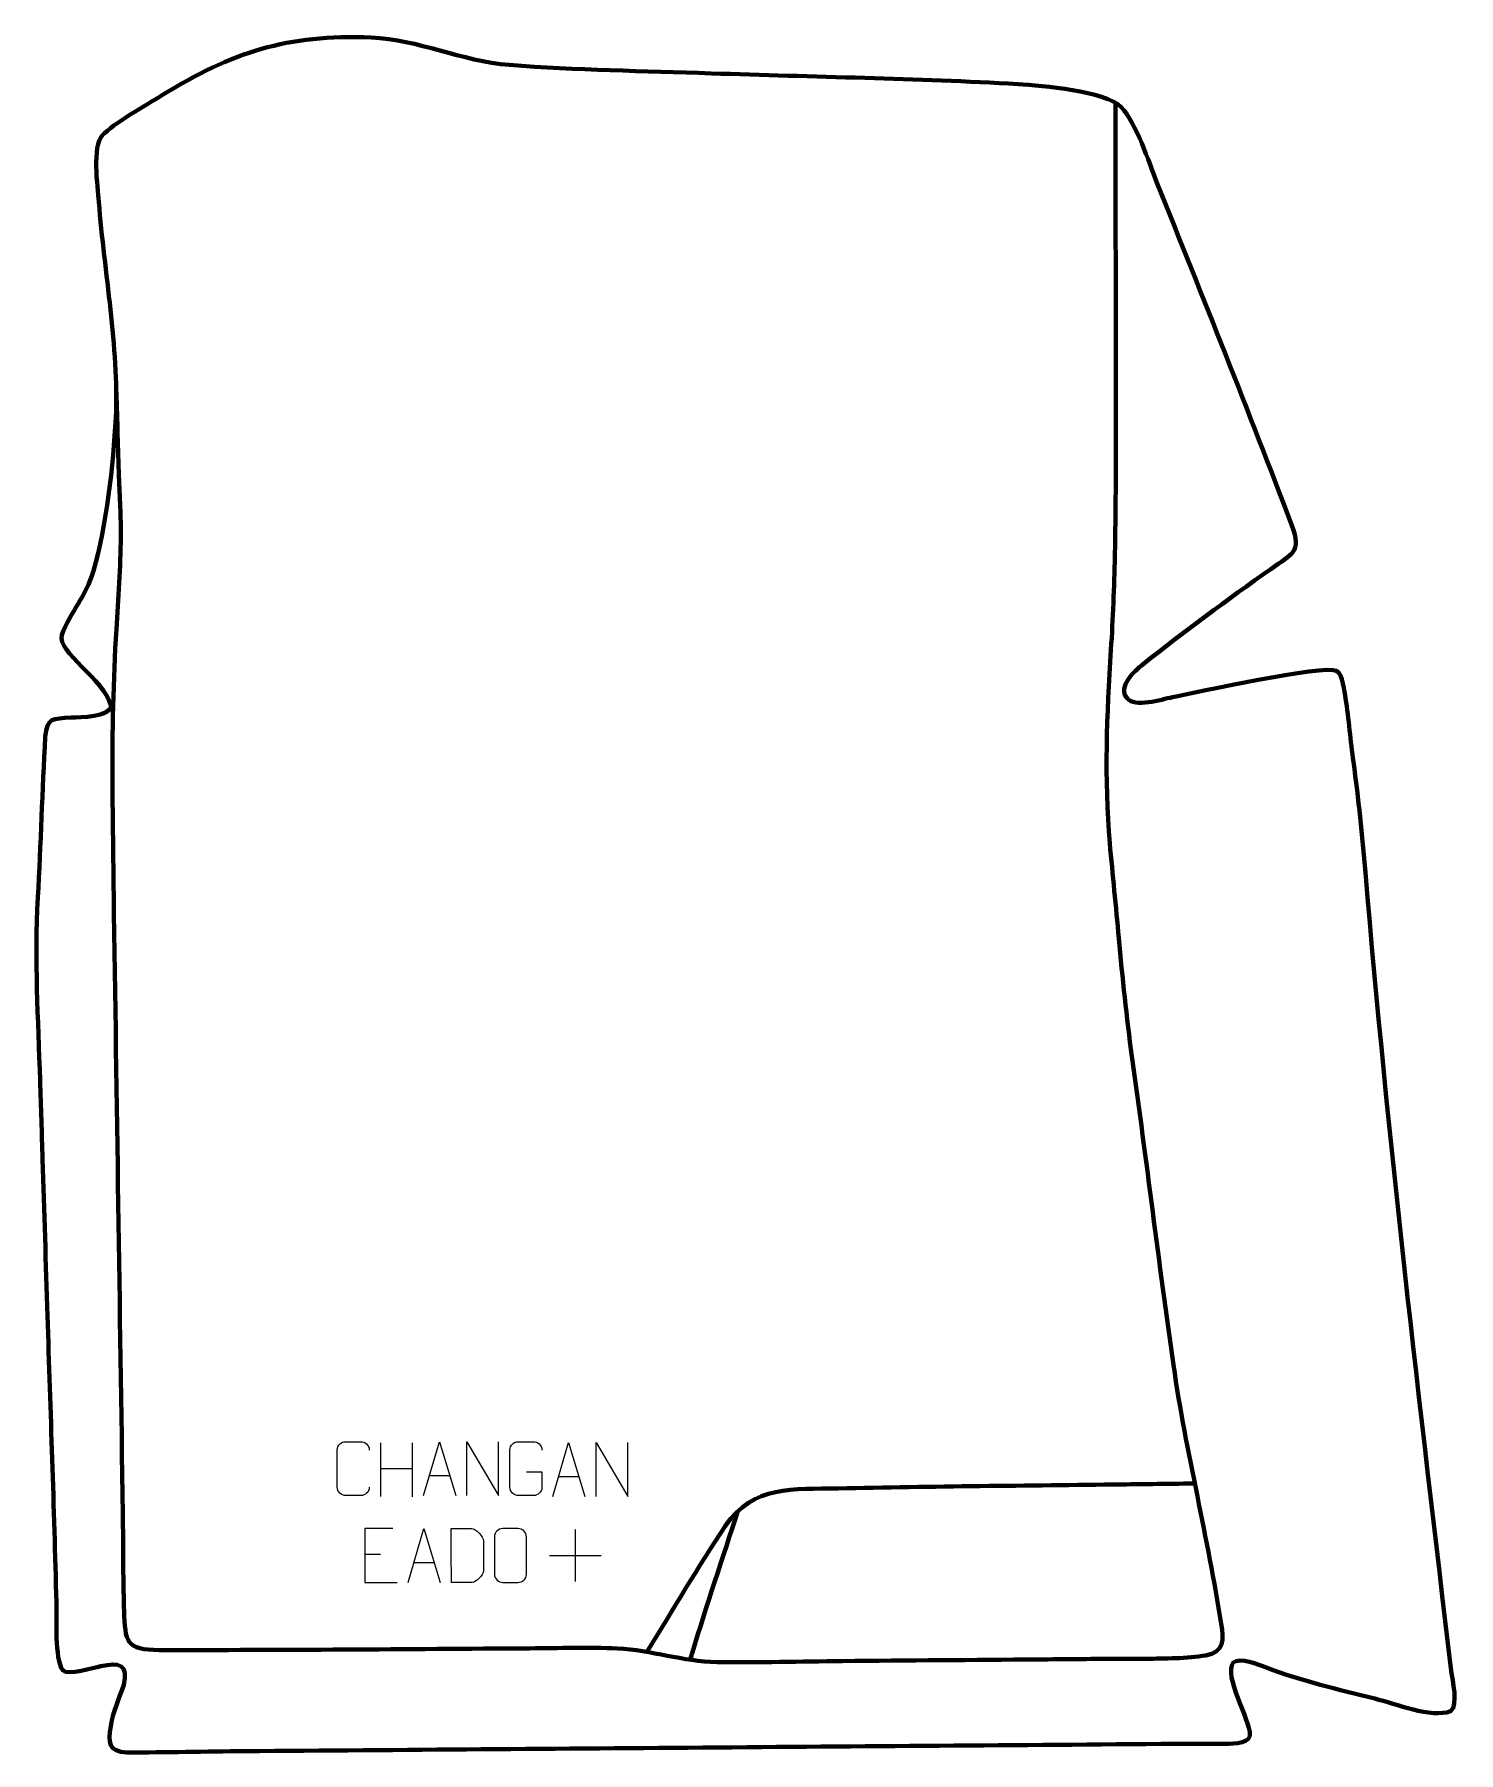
# Model space of a CAD drawing. Header units: millimetres. Extents: x 1343 to 2003, y 69 to 865.
import ezdxf

# ---------------------------------------------------------------- set-up
doc = ezdxf.new("R2010")
doc.units = ezdxf.units.MM
doc.header["$MEASUREMENT"] = 0
doc.layers.add('layer 2', color=7, linetype='Continuous')
doc.layers.add('layer 3', color=7, linetype='Continuous')

msp = doc.modelspace()

# ---------------------------------------------------------------- linework, layer by layer
at = {"layer": 'layer 2', "color": 142, "lineweight": 158}
for points, knots in [([(1843.5713, 833.8652), (1843.5763, 783.5153), (1843.7673, 733.1657), (1843.7786, 682.8159), (1843.7786, 682.8159), (1843.7824, 663.3906), (1843.6793, 643.9645), (1843.2877, 624.5428), (1843.2877, 624.5428), (1843.2877, 624.5428), (1843.2684, 623.5876), (1843.2684, 623.5876), (1843.2684, 623.5876), (1842.967, 609.044), (1842.403, 594.5436), (1841.4784, 580.0258), (1841.4784, 580.0258), (1839.5308, 550.0723), (1838.3711, 520.333), (1840.9287, 490.3679), (1840.9287, 490.3679), (1842.2768, 475.7118), (1843.7898, 461.1062), (1845.1136, 446.4235), (1845.1136, 446.4235), (1846.7692, 428.0608), (1848.7077, 409.7683), (1851.1916, 391.4973), (1851.1916, 391.4973), (1851.1916, 391.4973), (1851.322, 390.5518), (1851.322, 390.5518), (1851.322, 390.5518), (1857.9396, 343.2697), (1863.6498, 295.8687), (1870.4346, 248.608), (1870.4346, 248.608), (1873.4416, 227.7659), (1877.3175, 208.3657), (1881.5192, 187.7881), (1881.5192, 187.7881), (1885.537, 168.1116), (1889.2905, 148.4071), (1892.6182, 128.6012), (1892.6182, 128.6012), (1893.8239, 121.2663), (1893.9806, 115.4232), (1885.2966, 113.9631), (1885.2966, 113.9631), (1876.9591, 112.5613), (1866.2389, 112.4934), (1857.6881, 112.4286), (1857.6881, 112.4286), (1852.8548, 112.4031), (1848.0226, 112.4466), (1843.1888, 112.4138), (1843.1888, 112.4138), (1831.4058, 112.3167), (1819.6228, 112.2189), (1807.8398, 112.1215), (1807.8398, 112.1215), (1777.586, 111.8715), (1747.3323, 111.6214), (1717.0785, 111.3713), (1717.0785, 111.3713), (1697.7329, 111.1952), (1678.1216, 110.5439), (1658.8067, 110.8848), (1658.8067, 110.8848), (1643.1921, 111.1604), (1628.525, 116.409), (1612.8092, 117.2408), (1612.8092, 117.2408), (1599.2978, 117.7561), (1585.7053, 117.3415), (1572.184, 117.2471), (1572.184, 117.2471), (1514.9586, 116.9229), (1457.737, 116.3571), (1400.5098, 116.4843), (1400.5098, 116.4843), (1384.926, 116.5213), (1384.7384, 120.0702), (1384.1672, 134.8696), (1384.1672, 134.8696), (1384.0232, 138.6014), (1383.9988, 142.3466), (1383.9373, 146.081), (1383.9373, 146.081), (1383.7051, 157.3252), (1383.7562, 168.5762), (1383.6014, 179.8226), (1383.6014, 179.8226), (1382.224, 275.4311), (1380.7482, 371.0382), (1379.3791, 466.6468), (1379.3791, 466.6468), (1379.1332, 483.8567), (1378.9327, 501.0662), (1378.8155, 518.2775), (1378.8155, 518.2775), (1378.6557, 542.1307), (1379.1714, 565.7636), (1380.6279, 589.5764), (1380.6279, 589.5764), (1381.4888, 603.5142), (1382.536, 618.5344), (1382.6954, 632.4392), (1382.6954, 632.4392), (1382.7977, 641.3552), (1382.0617, 651.1016), (1381.7927, 660.1413), (1381.7927, 660.1413), (1381.4047, 673.1736), (1381.0131, 686.2058), (1380.6231, 699.238)], [0, 0, 0, 0, 0.03333333, 0.03333333, 0.03333333, 0.03333333, 0.06666667, 0.06666667, 0.06666667, 0.06666667, 0.1, 0.1, 0.1, 0.1, 0.13333333, 0.13333333, 0.13333333, 0.13333333, 0.16666667, 0.16666667, 0.16666667, 0.16666667, 0.2, 0.2, 0.2, 0.2, 0.23333333, 0.23333333, 0.23333333, 0.23333333, 0.26666667, 0.26666667, 0.26666667, 0.26666667, 0.3, 0.3, 0.3, 0.3, 0.33333333, 0.33333333, 0.33333333, 0.33333333, 0.36666667, 0.36666667, 0.36666667, 0.36666667, 0.4, 0.4, 0.4, 0.4, 0.43333333, 0.43333333, 0.43333333, 0.43333333, 0.46666667, 0.46666667, 0.46666667, 0.46666667, 0.5, 0.5, 0.5, 0.5, 0.53333333, 0.53333333, 0.53333333, 0.53333333, 0.56666667, 0.56666667, 0.56666667, 0.56666667, 0.6, 0.6, 0.6, 0.6, 0.63333333, 0.63333333, 0.63333333, 0.63333333, 0.66666667, 0.66666667, 0.66666667, 0.66666667, 0.7, 0.7, 0.7, 0.7, 0.73333333, 0.73333333, 0.73333333, 0.73333333, 0.76666667, 0.76666667, 0.76666667, 0.76666667, 0.8, 0.8, 0.8, 0.8, 0.83333333, 0.83333333, 0.83333333, 0.83333333, 0.86666667, 0.86666667, 0.86666667, 0.86666667, 0.9, 0.9, 0.9, 0.9, 0.93333333, 0.93333333, 0.93333333, 0.93333333, 1, 1, 1, 1]), ([(1626.5135, 115.7812), (1638.4805, 135.008), (1650.177, 155.0374), (1662.6576, 173.8601), (1662.6576, 173.8601), (1675.8257, 193.1124), (1694.433, 190.927), (1714.9948, 191.3824), (1714.9948, 191.3824), (1758.8027, 192.3526), (1802.8434, 192.643), (1846.6802, 193.225), (1846.6802, 193.225), (1857.4934, 193.3685), (1868.3065, 193.5121), (1879.1196, 193.6556), (1879.1196, 193.6556), (1879.1196, 193.6556), (1880.0737, 193.6683), (1880.0737, 193.6683)], [0, 0, 0, 0, 0.16666667, 0.16666667, 0.16666667, 0.16666667, 0.33333333, 0.33333333, 0.33333333, 0.33333333, 0.5, 0.5, 0.5, 0.5, 0.66666667, 0.66666667, 0.66666667, 0.66666667, 1, 1, 1, 1]), ([(1668.6329, 181.0415), (1661.458, 159.0974), (1654.2765, 137.6378), (1647.5533, 115.5152), (1647.5533, 115.5152), (1647.2254, 114.436), (1646.8935, 113.3584), (1646.5602, 112.2808)], [0, 0, 0, 0, 0.33333333, 0.33333333, 0.33333333, 0.33333333, 1, 1, 1, 1])]:
    msp.add_open_spline(points, degree=3, knots=knots, dxfattribs=at)
at = {"layer": 'layer 3', "color": 242, "lineweight": 158}
msp.add_open_spline([(1498.6672, 863.8778), (1520.6137, 862.8634), (1540.3542, 852.8738), (1562.7712, 851.0941), (1562.7712, 851.0941), (1593.5335, 848.6518), (1625.3028, 848.3124), (1656.2225, 847.2169), (1656.2225, 847.2169), (1703.5795, 845.5637), (1751.2231, 844.9043), (1798.5083, 842.2032), (1798.5083, 842.2032), (1809.4532, 841.4524), (1838.7434, 839.0219), (1846.2617, 831.5753), (1846.2617, 831.5753), (1853.417, 823.7455), (1858.7694, 806.4853), (1862.9177, 796.1982), (1862.9177, 796.1982), (1884.116, 743.5949), (1905.1169, 690.6446), (1925.3521, 637.667), (1925.3521, 637.667), (1929.9242, 625.1717), (1925.4589, 624.5548), (1915.4818, 617.4692), (1915.4818, 617.4692), (1895.516, 603.2542), (1875.3987, 588.5267), (1856.2205, 573.2741), (1856.2205, 573.2741), (1852.2833, 570.1429), (1844.443, 563.127), (1848.9197, 557.5756), (1848.9197, 557.5756), (1852.5522, 553.071), (1864.7779, 557.0565), (1869.9148, 558.0751), (1869.9148, 558.0751), (1880.3579, 560.1612), (1940.1561, 573.3001), (1946.0527, 570.2665), (1946.0527, 570.2665), (1948.8188, 568.8436), (1949.7496, 560.5382), (1950.2086, 557.4902), (1950.2086, 557.4902), (1951.6583, 547.8628), (1952.4992, 537.826), (1953.8298, 528.0577), (1953.8298, 528.0577), (1956.1947, 510.663), (1957.8912, 494.3324), (1959.3496, 476.8496), (1959.3496, 476.8496), (1969.7953, 353.3832), (1984.4783, 229.8181), (1999.1407, 106.7716), (1999.1407, 106.7716), (1999.6507, 102.4917), (2002.5752, 91.0067), (1998.8745, 88.0938), (1998.8745, 88.0938), (1989.6924, 84.773), (1973.4095, 91.559), (1963.7841, 93.9624), (1963.7841, 93.9624), (1946.3911, 98.305), (1930.2826, 101.9525), (1913.4101, 108.3669), (1913.4101, 108.3669), (1910.0962, 109.6371), (1901.0783, 113.3441), (1898.097, 110.6191), (1898.097, 110.6191), (1893.5517, 104.4952), (1905.9123, 84.3593), (1905.8827, 77.1309), (1905.8827, 77.1309), (1905.8827, 77.1309), (1905.8221, 76.6646), (1905.8221, 76.6646), (1905.8221, 76.6646), (1904.8767, 72.5321), (1896.2281, 73.1131), (1893.0029, 73.0562), (1893.0029, 73.0562), (1888.0624, 72.9689), (1883.1392, 73.0624), (1878.2018, 73.0385), (1878.2018, 73.0385), (1732.186, 71.892), (1586.1702, 70.7456), (1440.1544, 69.5991), (1440.1544, 69.5991), (1422.0453, 69.4532), (1403.5647, 68.921), (1385.5123, 69.0527), (1385.5123, 69.0527), (1376.8082, 69.387), (1376.7292, 73.3857), (1377.9837, 81.1939), (1377.9837, 81.1939), (1379.3874, 88.7547), (1381.6062, 93.3051), (1384.0974, 100.3048), (1384.0974, 100.3048), (1386.1366, 109.8979), (1382.0565, 110.7919), (1373.3777, 108.9536), (1373.3777, 108.9536), (1369.9925, 108.2366), (1358.2242, 104.6102), (1355.758, 107.1081), (1355.758, 107.1081), (1351.9409, 112.5882), (1352.9883, 130.9165), (1352.8078, 138.4126), (1352.8078, 138.4126), (1351.7421, 182.6706), (1350.0813, 227.0986), (1348.6963, 271.3671), (1348.6963, 271.3671), (1347.9387, 295.5828), (1347.181, 319.7985), (1346.4234, 344.0142), (1346.4234, 344.0142), (1346.0446, 356.122), (1345.6658, 368.23), (1345.2869, 380.3378), (1345.2869, 380.3378), (1344.3371, 409.2537), (1342.6141, 436.116), (1344.2535, 465.1882), (1344.2535, 465.1882), (1345.5977, 490.0013), (1346.2438, 514.8489), (1347.6716, 539.6545), (1347.6716, 539.6545), (1348.5417, 548.8366), (1351.0096, 548.0526), (1359.7318, 548.6229), (1359.7318, 548.6229), (1363.7653, 548.8867), (1377.5998, 548.7186), (1378.1555, 554.0993), (1378.1555, 554.0993), (1374.9478, 566.6307), (1352.9806, 578.8024), (1355.3395, 587.0587), (1355.3395, 587.0587), (1359.4959, 597.9958), (1366.3072, 604.4404), (1370.0184, 616.5721), (1370.0184, 616.5721), (1376.0628, 637.6107), (1379.0707, 665.6584), (1380.3925, 687.6393), (1380.3925, 687.6393), (1381.6534, 720.9159), (1375.0609, 754.525), (1372.4793, 787.7395), (1372.4793, 787.7395), (1371.9227, 794.9006), (1369.2618, 813.2298), (1374.1728, 818.55), (1374.1728, 818.55), (1378.9014, 823.6728), (1394.7187, 832.719), (1401.4927, 836.896), (1401.4927, 836.896), (1434.384, 857.1774), (1459.7547, 865.2799), (1498.6672, 863.8778)], degree=3, knots=[0, 0, 0, 0, 0.02222222, 0.02222222, 0.02222222, 0.02222222, 0.04444444, 0.04444444, 0.04444444, 0.04444444, 0.06666667, 0.06666667, 0.06666667, 0.06666667, 0.08888889, 0.08888889, 0.08888889, 0.08888889, 0.11111111, 0.11111111, 0.11111111, 0.11111111, 0.13333333, 0.13333333, 0.13333333, 0.13333333, 0.15555556, 0.15555556, 0.15555556, 0.15555556, 0.17777778, 0.17777778, 0.17777778, 0.17777778, 0.2, 0.2, 0.2, 0.2, 0.22222222, 0.22222222, 0.22222222, 0.22222222, 0.24444444, 0.24444444, 0.24444444, 0.24444444, 0.26666667, 0.26666667, 0.26666667, 0.26666667, 0.28888889, 0.28888889, 0.28888889, 0.28888889, 0.31111111, 0.31111111, 0.31111111, 0.31111111, 0.33333333, 0.33333333, 0.33333333, 0.33333333, 0.35555556, 0.35555556, 0.35555556, 0.35555556, 0.37777778, 0.37777778, 0.37777778, 0.37777778, 0.4, 0.4, 0.4, 0.4, 0.42222222, 0.42222222, 0.42222222, 0.42222222, 0.44444444, 0.44444444, 0.44444444, 0.44444444, 0.46666667, 0.46666667, 0.46666667, 0.46666667, 0.48888889, 0.48888889, 0.48888889, 0.48888889, 0.51111111, 0.51111111, 0.51111111, 0.51111111, 0.53333333, 0.53333333, 0.53333333, 0.53333333, 0.55555556, 0.55555556, 0.55555556, 0.55555556, 0.57777778, 0.57777778, 0.57777778, 0.57777778, 0.6, 0.6, 0.6, 0.6, 0.62222222, 0.62222222, 0.62222222, 0.62222222, 0.64444444, 0.64444444, 0.64444444, 0.64444444, 0.66666667, 0.66666667, 0.66666667, 0.66666667, 0.68888889, 0.68888889, 0.68888889, 0.68888889, 0.71111111, 0.71111111, 0.71111111, 0.71111111, 0.73333333, 0.73333333, 0.73333333, 0.73333333, 0.75555556, 0.75555556, 0.75555556, 0.75555556, 0.77777778, 0.77777778, 0.77777778, 0.77777778, 0.8, 0.8, 0.8, 0.8, 0.82222222, 0.82222222, 0.82222222, 0.82222222, 0.84444444, 0.84444444, 0.84444444, 0.84444444, 0.86666667, 0.86666667, 0.86666667, 0.86666667, 0.88888889, 0.88888889, 0.88888889, 0.88888889, 0.91111111, 0.91111111, 0.91111111, 0.91111111, 0.93333333, 0.93333333, 0.93333333, 0.93333333, 0.95555556, 0.95555556, 0.95555556, 0.95555556, 1, 1, 1, 1], dxfattribs=at)
at = {"layer": 'layer 3', "color": 250, "lineweight": 9}
for points, knots in [([(1497.8035, 191.8943), (1497.6637, 189.5709), (1495.9865, 188.0913), (1493.8388, 188.0805), (1493.8388, 188.0805), (1491.5069, 188.0809), (1489.175, 188.0809), (1486.8435, 188.0805), (1486.8435, 188.0805), (1484.9185, 187.9751), (1482.9464, 189.8596), (1482.9576, 191.8769), (1482.9576, 191.8769), (1482.958, 197.647), (1482.958, 203.4167), (1482.9576, 209.186), (1482.9576, 209.186), (1482.9618, 211.3241), (1484.7085, 213.0433), (1486.8609, 213.0298), (1486.8609, 213.0298), (1489.1866, 213.0298), (1491.5127, 213.0298), (1493.8388, 213.0298), (1493.8388, 213.0298), (1495.7854, 213.0653), (1497.7768, 211.5738), (1497.8035, 209.1362)], [0, 0, 0, 0, 0.125, 0.125, 0.125, 0.125, 0.25, 0.25, 0.25, 0.25, 0.375, 0.375, 0.375, 0.375, 0.5, 0.5, 0.5, 0.5, 0.625, 0.625, 0.625, 0.625, 0.75, 0.75, 0.75, 0.75, 1, 1, 1, 1]), ([(1522.9101, 188.0766), (1522.9101, 188.0766), (1530.2811, 213.0301), (1530.2811, 213.0301), (1530.2811, 213.0301), (1530.2811, 213.0301), (1537.851, 188.0766), (1537.851, 188.0766)], [0, 0, 0, 0, 0.33333333, 0.33333333, 0.33333333, 0.33333333, 1, 1, 1, 1]), ([(1543.0531, 188.0766), (1543.0531, 188.0766), (1543.0531, 213.0301), (1543.0531, 213.0301), (1543.0531, 213.0301), (1543.0531, 213.0301), (1557.7079, 188.0766), (1557.7079, 188.0766), (1557.7079, 188.0766), (1557.7079, 188.0766), (1557.7079, 213.0301), (1557.7079, 213.0301)], [0, 0, 0, 0, 0.25, 0.25, 0.25, 0.25, 0.5, 0.5, 0.5, 0.5, 1, 1, 1, 1]), ([(1570.6354, 199.0623), (1570.6354, 199.0623), (1577.8035, 199.0623), (1577.8035, 199.0623), (1577.8035, 199.0623), (1577.8035, 199.0623), (1577.8035, 191.8942), (1577.8035, 191.8942), (1577.8035, 191.8942), (1577.6638, 189.5708), (1575.9866, 188.0912), (1573.8388, 188.0804), (1573.8388, 188.0804), (1571.507, 188.0808), (1569.175, 188.0808), (1566.8435, 188.0804), (1566.8435, 188.0804), (1564.9186, 187.975), (1562.9464, 189.8595), (1562.9576, 191.8768), (1562.9576, 191.8768), (1562.958, 197.6469), (1562.958, 203.4166), (1562.9576, 209.1859), (1562.9576, 209.1859), (1562.9618, 211.324), (1564.7086, 213.0432), (1566.8609, 213.0298), (1566.8609, 213.0298), (1569.1866, 213.0298), (1571.5127, 213.0298), (1573.8388, 213.0298), (1573.8388, 213.0298), (1575.7855, 213.0652), (1577.7769, 211.5737), (1577.8035, 209.136)], [0, 0, 0, 0, 0.1, 0.1, 0.1, 0.1, 0.2, 0.2, 0.2, 0.2, 0.3, 0.3, 0.3, 0.3, 0.4, 0.4, 0.4, 0.4, 0.5, 0.5, 0.5, 0.5, 0.6, 0.6, 0.6, 0.6, 0.7, 0.7, 0.7, 0.7, 0.8, 0.8, 0.8, 0.8, 1, 1, 1, 1]), ([(1582.8014, 187.6962), (1582.8014, 187.6962), (1590.1724, 212.6497), (1590.1724, 212.6497), (1590.1724, 212.6497), (1590.1724, 212.6497), (1597.7423, 187.6962), (1597.7423, 187.6962)], [0, 0, 0, 0, 0.33333333, 0.33333333, 0.33333333, 0.33333333, 1, 1, 1, 1]), ([(1602.9444, 187.6962), (1602.9444, 187.6962), (1602.9444, 212.6497), (1602.9444, 212.6497), (1602.9444, 212.6497), (1602.9444, 212.6497), (1617.5992, 187.6962), (1617.5992, 187.6962), (1617.5992, 187.6962), (1617.5992, 187.6962), (1617.5992, 212.6497), (1617.5992, 212.6497)], [0, 0, 0, 0, 0.25, 0.25, 0.25, 0.25, 0.5, 0.5, 0.5, 0.5, 1, 1, 1, 1]), ([(1508.6712, 172.7505), (1508.6712, 172.7505), (1495.7973, 172.7505), (1495.7973, 172.7505), (1495.7973, 172.7505), (1495.7973, 172.7505), (1495.7973, 147.7969), (1495.7973, 147.7969), (1495.7973, 147.7969), (1495.7973, 147.7969), (1510.6631, 147.7969), (1510.6631, 147.7969)], [0, 0, 0, 0, 0.25, 0.25, 0.25, 0.25, 0.5, 0.5, 0.5, 0.5, 1, 1, 1, 1]), ([(1515.7598, 147.797), (1515.7598, 147.797), (1523.1308, 172.7505), (1523.1308, 172.7505), (1523.1308, 172.7505), (1523.1308, 172.7505), (1530.7007, 147.797), (1530.7007, 147.797)], [0, 0, 0, 0, 0.33333333, 0.33333333, 0.33333333, 0.33333333, 1, 1, 1, 1]), ([(1535.8379, 147.8251), (1538.1697, 147.8255), (1543.1199, 147.8015), (1545.4514, 147.8012), (1545.4514, 147.8012), (1547.3764, 147.6958), (1550.695, 151.2374), (1550.6838, 153.2547), (1550.6838, 153.2547), (1550.6834, 159.0248), (1550.6834, 161.1945), (1550.6838, 166.9638), (1550.6838, 166.9638), (1550.6795, 169.1019), (1547.305, 172.762), (1545.1526, 172.7485), (1545.1526, 172.7485), (1542.8269, 172.7485), (1538.1026, 172.7485), (1535.7765, 172.7485), (1535.7765, 172.7485), (1535.7769, 167.0016), (1535.8382, 153.5724), (1535.8379, 147.8251)], [0, 0, 0, 0, 0.14285714, 0.14285714, 0.14285714, 0.14285714, 0.28571429, 0.28571429, 0.28571429, 0.28571429, 0.42857143, 0.42857143, 0.42857143, 0.42857143, 0.57142857, 0.57142857, 0.57142857, 0.57142857, 0.71428571, 0.71428571, 0.71428571, 0.71428571, 1, 1, 1, 1]), ([(1559.7106, 172.7502), (1562.0363, 172.7502), (1564.3624, 172.7502), (1566.6885, 172.7502), (1566.6885, 172.7502), (1568.6351, 172.7858), (1570.6265, 171.2942), (1570.6532, 168.8566), (1570.6532, 168.8566), (1570.6528, 163.1097), (1570.6528, 157.3624), (1570.6532, 151.6147), (1570.6532, 151.6147), (1570.5134, 149.2913), (1568.8362, 147.8117), (1566.6885, 147.8009), (1566.6885, 147.8009), (1564.3566, 147.8013), (1562.0247, 147.8013), (1559.6932, 147.8009), (1559.6932, 147.8009), (1557.7682, 147.6955), (1555.7961, 149.58), (1555.8073, 151.5973), (1555.8073, 151.5973), (1555.8076, 157.3674), (1555.8076, 163.1371), (1555.8073, 168.9064), (1555.8073, 168.9064), (1555.8115, 171.0445), (1557.5582, 172.7637), (1559.7106, 172.7502)], [0, 0, 0, 0, 0.11111111, 0.11111111, 0.11111111, 0.11111111, 0.22222222, 0.22222222, 0.22222222, 0.22222222, 0.33333333, 0.33333333, 0.33333333, 0.33333333, 0.44444444, 0.44444444, 0.44444444, 0.44444444, 0.55555556, 0.55555556, 0.55555556, 0.55555556, 0.66666667, 0.66666667, 0.66666667, 0.66666667, 0.77777778, 0.77777778, 0.77777778, 0.77777778, 1, 1, 1, 1])]:
    msp.add_open_spline(points, degree=3, knots=knots, dxfattribs=at)
for points in [[(1503.0589, 212.4354), (1503.0589, 212.4354), (1503.0589, 187.6579), (1503.0589, 187.6579)], [(1517.7022, 212.4354), (1517.7022, 212.4354), (1517.7022, 187.4819), (1517.7022, 187.4819)], [(1503.0589, 200.5531), (1503.0589, 200.5531), (1517.7022, 200.5535), (1517.7022, 200.5535)], [(1525.6327, 197.326), (1525.6327, 197.326), (1535.1284, 197.326), (1535.1284, 197.326)], [(1585.524, 196.9456), (1585.524, 196.9456), (1595.0197, 196.9456), (1595.0197, 196.9456)], [(1593.2302, 172.2627), (1593.2302, 172.2627), (1593.2302, 148.2848), (1593.2302, 148.2848)], [(1495.7973, 160.8708), (1495.7973, 160.8708), (1502.9654, 160.8708), (1502.9654, 160.8708)], [(1581.2413, 160.2737), (1581.2413, 160.2737), (1605.2192, 160.2737), (1605.2192, 160.2737)], [(1518.4824, 157.0464), (1518.4824, 157.0464), (1527.9781, 157.0464), (1527.9781, 157.0464)]]:
    msp.add_open_spline(points, degree=3, dxfattribs=at)

doc.saveas('drawing.dxf')
